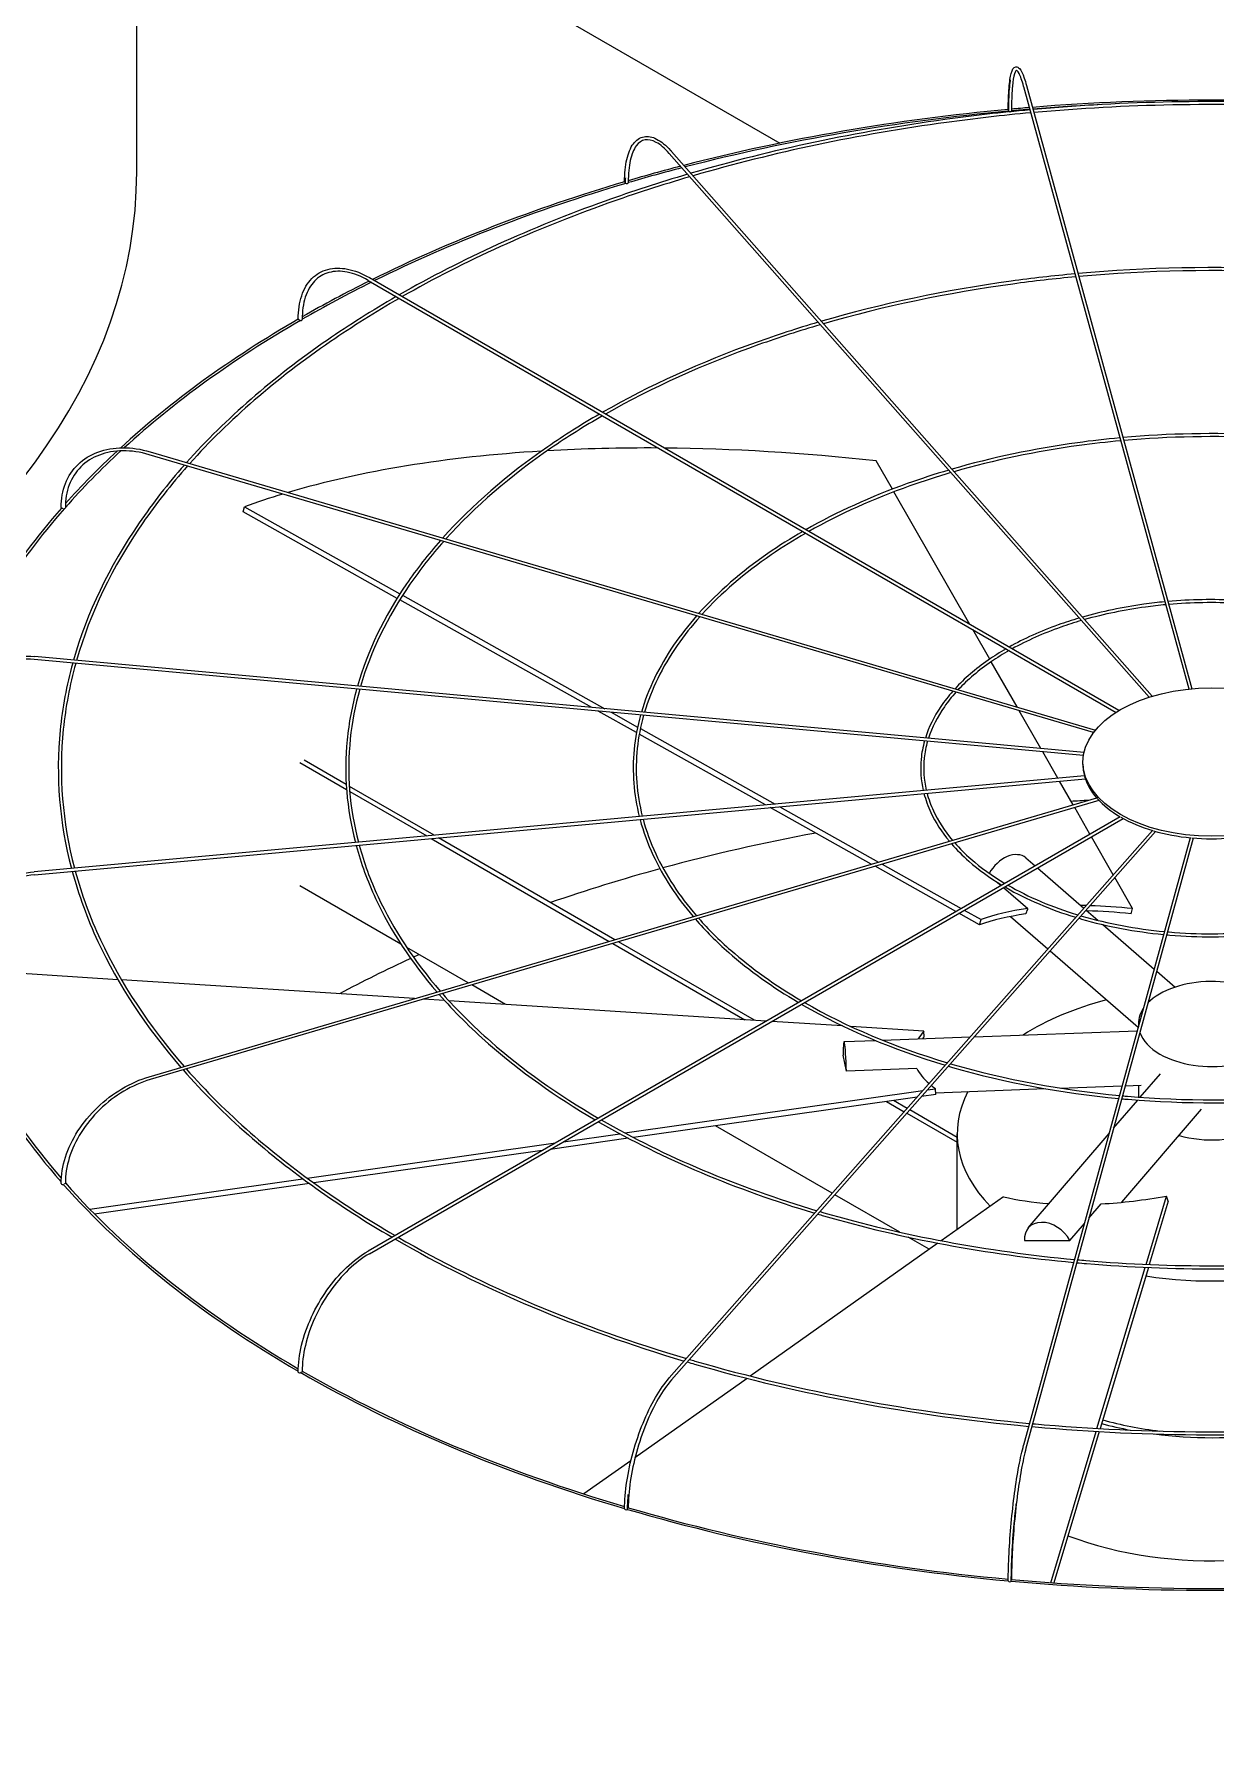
# Model space of a CAD drawing. Header units: millimetres. Extents: x -312439 to 477422, y -331570 to 212570.
# Drawn here: x 452860 to 453820, y 108975 to 110369 of the extents above; entities that cross this region are included whole.
import ezdxf

# ---------------------------------------------------------------- set-up
doc = ezdxf.new("R2010")
doc.units = ezdxf.units.MM

msp = doc.modelspace()

# ---------------------------------------------------------------- linework, layer by layer
at = {"color": 3, "linetype": 'Continuous', "lineweight": 0, "extrusion": (-1.11022e-16, 0.816497, 0.57735)}
for p, q in [((452943.203, 110257.168), (452943.203, 110820.056)), ((452943.203, 110582.15), (453465.856, 110280.396)), ((453664.128, 110326.578), (453798.483, 109836.82)), ((453666.49, 110327.226), (453800.958, 109837.058)), ((453376.133, 110272.017), (453766.082, 109830.16)), ((453768.646, 109830.956), (453377.969, 110273.638)), ((453741.648, 109819.314), (453132.456, 110171.031)), ((453131.231, 110168.91), (453739.283, 109817.851)), ((453720.97, 109801.409), (452953.345, 110027.225)), ((452954.036, 110029.575), (453722.606, 109803.481)), ((453557.429, 109999.23), (453544.218, 110022.29)), ((453620.394, 109889.32), (453558.661, 109997.078)), ((453029.596, 109980.674), (453030.831, 109984.961)), ((453154.829, 109910.483), (453029.596, 109980.674)), ((453030.831, 109984.961), (453157.155, 109914.158)), ((453313.1, 109821.774), (453156.968, 109909.284)), ((453159.296, 109912.958), (453323.716, 109820.803)), ((453636.557, 109861.106), (453622.815, 109885.094)), ((453712.772, 109782.767), (452859.918, 109860.755)), ((453713.229, 109785.185), (452860.141, 109863.194)), ((453658.819, 109822.246), (453637.779, 109858.974)), ((453349.454, 109801.398), (453318.344, 109818.835)), ((453328.961, 109817.864), (453350.347, 109805.877)), ((453678.217, 109788.386), (453660.579, 109819.175)), ((453454.42, 109742.567), (453351.713, 109800.132)), ((453352.586, 109804.622), (453462.058, 109743.265)), ((453692.019, 109764.294), (453679.704, 109785.791)), ((453713.576, 109766.265), (452859.918, 109688.203)), ((453075.699, 109776.985), (453113.758, 109755.011)), ((453113.487, 109759.168), (453079.163, 109778.985)), ((453712.363, 109775.432), (453712.363, 109777.432)), ((452860.141, 109685.764), (453714.299, 109763.871)), ((453184.925, 109717.923), (453116.029, 109757.701)), ((453116.331, 109753.526), (453178.944, 109717.376)), ((453704.404, 109742.675), (453693.358, 109761.956)), ((452953.345, 109521.733), (453723.526, 109748.301)), ((453725.364, 109746.288), (452954.036, 109519.383)), ((453540.337, 109694.411), (453458.193, 109740.452)), ((453465.831, 109741.15), (453546.164, 109696.125)), ((453718.053, 109718.85), (453705.656, 109740.49)), ((453742.569, 109733.004), (453131.231, 109380.048)), ((453132.456, 109377.927), (453745.046, 109731.606)), ((453182.622, 109715.253), (453327.279, 109631.735)), ((453331.869, 109633.085), (453188.603, 109715.8)), ((453768.788, 109721.865), (453376.133, 109276.941)), ((453771.391, 109721.113), (453377.969, 109275.32)), ((453799.526, 109715.938), (453664.128, 109222.38)), ((453802.004, 109715.715), (453666.49, 109221.732)), ((453736.976, 109685.818), (453719.271, 109716.724)), ((453666.002, 109699.54), (453673.441, 109693.093)), ((453609.034, 109655.908), (453543.325, 109692.737)), ((453549.151, 109694.451), (453613.41, 109658.434)), ((453675.4, 109691.396), (453713.081, 109658.742)), ((453752.7, 109658.371), (453738.262, 109683.573)), ((453157.955, 109629.495), (453075.699, 109676.985)), ((453642.804, 109679.687), (453645.77, 109677.117)), ((453647.729, 109675.42), (453667.458, 109658.323)), ((453628.271, 109645.126), (453611.52, 109654.514)), ((453615.896, 109657.041), (453629.506, 109649.413)), ((453714.932, 109657.138), (453724.513, 109648.836)), ((453751.465, 109654.083), (453752.7, 109658.371)), ((453628.271, 109645.126), (453629.506, 109649.413)), ((453653.418, 109651.938), (453683.823, 109625.589)), ((453728.535, 109645.35), (453770.245, 109609.205)), ((453212.538, 109597.981), (453162.693, 109626.759)), ((453330.209, 109630.044), (453437.557, 109568.066)), ((453445.346, 109567.569), (453334.799, 109631.394)), ((453685.674, 109623.985), (453757.278, 109561.935)), ((452927.865, 109600.576), (452841.703, 109606.072)), ((453169.063, 109585.192), (452930.807, 109600.388)), ((453772.298, 109607.426), (453787.234, 109594.483)), ((453242.841, 109580.486), (453215.468, 109596.29)), ((453193.441, 109583.637), (453176.195, 109584.737)), ((453454.965, 109566.956), (453196.96, 109583.412)), ((453516.999, 109562.999), (453459.376, 109566.674)), ((453583.111, 109558.782), (453523.642, 109562.575)), ((453583.206, 109554.115), (453583.111, 109558.782)), ((453624.038, 109554.145), (453756.488, 109559.054)), ((453757.393, 109564.571), (453757.393, 109562.354)), ((453518.116, 109550.219), (453543.593, 109551.163)), ((453549.544, 109551.384), (453620.661, 109554.02)), ((453520.156, 109526.29), (453517.523, 109539.297)), ((453577.384, 109528.411), (453520.156, 109526.29)), ((453758.926, 109505.06), (453775.271, 109524.131)), ((453339.964, 109476.005), (453582.204, 109510.444)), ((453577.481, 109505.092), (453346.951, 109472.318)), ((453552.727, 109501.573), (453567.068, 109493.293)), ((453569.407, 109495.943), (453558.287, 109502.363)), ((453592.69, 109507.254), (453581.216, 109505.623)), ((453585.94, 109510.975), (453592.595, 109511.921)), ((453592.69, 109507.254), (453592.595, 109511.921)), ((453592.66, 109508.736), (453681.555, 109512.031)), ((453693.813, 109512.485), (453744.225, 109514.354)), ((453737.29, 109479.815), (453756.945, 109502.749)), ((453746.791, 109514.449), (453759.711, 109514.928)), ((453757.393, 109514.842), (453757.393, 109505.172)), ((453569.232, 109492.043), (453610.115, 109468.44)), ((453610.115, 109472.44), (453571.571, 109494.693)), ((453744.002, 109419.702), (453808.843, 109495.359)), ((453290.039, 109468.907), (453335.875, 109475.424)), ((453508.604, 109427.047), (453413.746, 109481.814)), ((453610.115, 109397.571), (453610.115, 109475.334)), ((453667.912, 109398.865), (453733.554, 109475.457)), ((453081.766, 109439.298), (453283.539, 109467.983)), ((453272.784, 109461.773), (453087.151, 109435.382)), ((453342.799, 109471.727), (453279.283, 109462.697)), ((452904.93, 109414.157), (453078.304, 109438.805)), ((453083.657, 109434.886), (452908.961, 109410.049)), ((453563.378, 109395.423), (453510.769, 109425.797)), ((453647.699, 109424.194), (453597.206, 109388.428)), ((453717.261, 109406.806), (453727.214, 109418.419)), ((453763.738, 109369.234), (453780.377, 109424.72)), ((453781.707, 109420.528), (453766.293, 109369.124)), ((453781.707, 109420.528), (453780.377, 109424.72)), ((453587.456, 109381.522), (453570.393, 109391.373)), ((453701.782, 109388.744), (453713.526, 109402.447)), ((453594.434, 109386.464), (453441.973, 109278.471)), ((453664.954, 109388.598), (453701.782, 109388.744)), ((453723.753, 109235.888), (453763.013, 109366.814)), ((453765.567, 109366.703), (453726.297, 109235.743)), ((453439.345, 109276.61), (453348.224, 109212.066)), ((453686.173, 109110.566), (453723.03, 109233.476)), ((453725.573, 109233.33), (453688.706, 109110.383)), ((453344.899, 109209.711), (453306.661, 109182.626))]:
    msp.add_line(p, q, dxfattribs=at)
at = {"color": 3, "linetype": 'Continuous', "lineweight": 0}
for centre, major_axis, ratio, start_param, end_param in [((453817.288, 109709.896), (-1048.768, 0), 0.57735027, 4.57359934, 4.85199434), ((453817.288, 109709.896), (-1046.319, 0), 0.57735027, 4.79833842, 4.85195343), ((453817.288, 109709.896), (-1048.768, 0), 0.57735027, 4.87097639, 5.13416564), ((453817.288, 109709.896), (-1046.319, 0), 0.57735027, 4.87108521, 5.13404975), ((453652.887, 110307.349), (1.225, 0), 0.57735027, 3.14159265, 3.70729107), ((453653.079, 110306.651), (1.225, 0.004), 0.56474576, 3.29698969, 4.86778602), ((453653.079, 110306.651), (1.225, 0.004), 0.56474576, 4.86778602, 6.28318531), ((453817.288, 109709.896), (-1046.319, 0), 0.57735027, 4.85435141, 4.86879705), ((453817.288, 109709.896), (-1048.768, 0), 0.57735027, 4.85438672, 4.86842813), ((451894.434, 110257.168), (-1048.768, 0), 0.57735027, 0, 3.14159265), ((453817.288, 109709.896), (-1048.768, 0), 0.57735027, 5.13694439, 5.18189128), ((453817.288, 109709.896), (-1046.319, 0), 0.57735027, 5.13683502, 5.18307763), ((453817.288, 109709.896), (-1048.768, 0), 0.57735027, 5.18510484, 5.42093263), ((453817.288, 109709.896), (-1046.319, 0), 0.57735027, 5.18527527, 5.42075236), ((453341.002, 110248.842), (1.225, 0), 0.57735027, 3.14159265, 4.134446), ((453341.558, 110248.212), (1.225, 0.01), 0.56597275, 3.60793822, 5.17873454), ((453341.558, 110248.212), (1.225, 0.01), 0.56597275, 5.17873454, 6.28318531), ((453817.288, 109709.896), (-1046.319, 0), 0.57735027, 5.42407254, 5.49730565), ((453817.288, 109709.896), (-1048.768, 0), 0.57735027, 5.42424502, 5.49496708), ((453817.288, 109709.896), (-1048.768, 0), 0.57735027, 5.49938311, 5.72060344), ((453817.288, 109709.896), (-1046.319, 0), 0.57735027, 5.49937067, 5.71908805), ((453075.697, 110137.554), (1.225, 0), 0.57735027, 3.14159265, 4.45055499), ((453076.563, 110137.054), (1.225, 0.016), 0.56830663, 3.91933875, 5.49013508), ((453076.563, 110137.054), (1.225, 0.016), 0.56830663, 5.49013508, 6.28318531), ((453818.523, 109543.472), (-971.388, 279.904), 0.41303809, 5.31032739, 5.41762277), ((453818.523, 109543.472), (-971.388, 279.904), 0.41303809, 5.11506512, 5.30461302), ((453817.288, 109709.896), (-1046.319, 0), 0.57735027, 5.72402786, 5.81143896), ((453817.288, 109709.896), (-1048.768, 0), 0.57735027, 5.72583618, 5.80677108), ((453818.523, 109543.472), (-971.388, 279.904), 0.41303809, 5.42335715, 5.70815224), ((453818.523, 109543.472), (-971.388, 279.904), 0.41303809, 5.71506764, 5.76687966), ((453817.288, 109709.896), (-1048.768, 0), 0.57735027, 5.81359811, 6.07011802), ((453817.288, 109709.896), (-1046.319, 0), 0.57735027, 5.81336511, 6.06128621), ((452882.941, 109984.38), (1.225, 0), 0.57735027, 3.14159265, 4.76471425), ((452884.033, 109984.059), (1.225, 0.021), 0.57151893, 4.23145457, 5.8022509), ((452884.033, 109984.059), (1.225, 0.021), 0.57151893, 5.8022509, 6.28318531), ((453816.855, 109775.432), (-104.492, 0), 0.57735027, 0, 0.1535113), ((453816.855, 109775.432), (-104.492, 0), 0.57735027, 0.16064797, 0.46767057), ((453817.288, 109145.008), (1046.319, 0), 0.57735027, 1.66704137, 1.68043487), ((453816.855, 109775.432), (-104.492, 0), 0.57735027, 0.47480723, 0.78182983), ((453816.855, 109775.432), (-104.492, 0), 0.57735027, 0.7889665, 1.0959891), ((453817.288, 109145.008), (1046.319, 0), 0.57735027, 1.88378363, 2.01152702), ((453816.855, 109775.432), (-104.492, 0), 0.57735027, 1.10312576, 1.41014836), ((453816.855, 109775.432), (-104.492, 0), 0.57735027, 1.41728503, 1.72430763), ((453651.524, 109682.832), (-14.478, -16.707), 0.67950023, 3.14159265, 5.02860292), ((453817.288, 109145.008), (1046.319, 0), 0.57735027, 2.01409491, 2.11046953), ((453818.523, 109543.472), (233.097, -67.167), 0.41303809, 2.38836611, 2.62528701), ((453818.523, 109543.472), (233.097, -67.167), 0.41303809, 2.14647482, 2.1667574), ((453817.288, 109539.185), (-233.097, 67.167), 0.41303809, 5.11506512, 5.27837519), ((453818.523, 109543.472), (233.097, -67.167), 0.41303809, 1.97347247, 2.1313259), ((453817.288, 109539.185), (-233.097, 67.167), 0.41303809, 5.53223376, 5.76687966), ((453817.288, 109709.896), (-1048.768, 0), 0.57735027, 0.1585854, 0.46892864), ((453817.288, 109709.896), (-1046.319, 0), 0.57735027, 0.15790655, 0.46457773), ((453817.288, 109145.008), (1046.319, 0), 0.57735027, 2.24276735, 2.31574628), ((453817.288, 109145.008), (1046.319, 0), 0.57735027, 2.23436866, 2.24000128), ((453817.288, 109564.571), (-59.895, 0), 0.57735027, 3.69756416, 5.76575409), ((453817.288, 109475.334), (-207.174, 0), 0.57735027, 5.13902547, 5.54737639), ((453817.288, 109564.571), (-59.895, 0), 0.57735027, 5.91432374, 6.33788761), ((453817.193, 109543.852), (-242.531, -4.942), 0.30331876, 6.01219977, 6.09914028), ((453817.288, 109564.571), (-59.895, 0), 0.57735027, 0.20327195, 0.78539816), ((453518.934, 109528.127), (-0.819, 22.092), 0.05230802, 4.627231, 7.32191967), ((453817.288, 109539.185), (-242.531, -4.942), 0.30331876, 6.01219977, 6.0333648), ((453817.288, 109564.571), (-59.895, 0), 0.57735027, 0.78539816, 2.89978042), ((453817.193, 109543.852), (-242.531, -4.942), 0.30331876, 0.14390811, 0.31767721), ((453817.193, 109543.852), (-242.531, -4.942), 0.30331876, 0.34103276, 0.38082901), ((453817.288, 109475.334), (-207.174, 0), 0.57735027, 5.99169836, 6.79713651), ((453817.288, 109504.949), (-59.895, 0), 0.57735027, 1.1079301, 2.23846982), ((452882.941, 109434.913), (1.225, 0), 0.57735027, 3.14159265, 5.70719205), ((453817.288, 109709.896), (-1048.768, 0), 0.57735027, 0.4725868, 0.78374969), ((452884.033, 109435.234), (1.225, 0.021), 0.58304212, 5.17373692, 6.28318531), ((453817.288, 109709.896), (-1046.319, 0), 0.57735027, 0.47175253, 0.78145685), ((453815.958, 109543.377), (-231.216, -73.381), 0.44048996, 0.62708313, 0.83556185), ((453815.958, 109543.377), (-231.216, -73.381), 0.44048996, 1.04197677, 1.27889767), ((453684.698, 109384.479), (16.786, -14.386), 0.73180825, 1.0914656, 3.78615427), ((453817.288, 109475.334), (-207.174, 0), 0.57735027, 1.30817895, 1.9425337), ((453075.697, 109281.739), (1.225, 0), 0.57735027, 3.14159265, 6.02135132), ((453817.288, 109709.896), (-1048.768, 0), 0.57735027, 0.78656596, 1.09808088), ((453076.563, 109282.239), (1.225, 0.017), 0.58625442, 5.48989346, 6.28318531), ((453817.288, 109709.896), (-1046.319, 0), 0.57735027, 0.78587838, 1.09689941), ((453817.288, 109350.828), (-212.072, 0), 0.57735027, 1.13383327, 1.25213937), ((453817.288, 109350.828), (-207.174, 0), 0.57735027, 1.12739667, 1.36460952), ((453817.288, 109350.828), (-212.072, 0), 0.57735027, 1.3476903, 1.79509044), ((453341.002, 109170.451), (-1.225, 0), 0.57735027, 0, 3.14159265), ((453817.288, 109709.896), (-1048.768, 0), 0.57735027, 1.10054445, 1.41220862), ((453341.558, 109171.081), (-1.225, -0.011), 0.58858829, 2.66526492, 3.14159265), ((453817.288, 109709.896), (-1046.319, 0), 0.57735027, 1.10010535, 1.41183726), ((453817.288, 109250.828), (-212.072, 0), 0.57735027, 0.98594125, 2.34464399), ((453817.288, 109147.008), (-1048.768, 0), 0.57735027, 0, 3.14159265), ((453652.887, 109111.944), (-1.225, 0), 0.57735027, 0, 3.14159265), ((453817.288, 109709.896), (-1048.768, 0), 0.57735027, 1.41453598, 1.72626058), ((453653.079, 109112.642), (-1.225, -0.004), 0.58981528, 2.98275574, 3.14159265), ((453817.288, 109709.896), (-1046.319, 0), 0.57735027, 1.41438895, 1.72636573)]:
    msp.add_ellipse(centre, major_axis=major_axis, ratio=ratio, start_param=start_param, end_param=end_param, dxfattribs=at)
msp.add_ellipse((453816.855, 109777.432), major_axis=(-104.492, 0), ratio=0.57735027, dxfattribs=at)
for points, knots in [([(453651.663, 110307.349), (453651.663, 110314.163), (453651.869, 110320.229), (453652.68, 110330.302), (453653.278, 110334.299), (453654.885, 110339.986), (453655.787, 110342.047), (453658.927, 110342.508), (453659.92, 110341.918), (453662.125, 110339.576), (453663.355, 110336.958), (453665.273, 110331.433), (453665.882, 110329.442), (453666.49, 110327.226)], [4.71238898, 4.71238898, 4.71238898, 4.71238898, 5.02654825, 5.02654825, 5.34070751, 5.34070751, 5.65486678, 5.65486678, 5.82360284, 5.82360284, 6.1377621, 6.1377621, 6.28318531, 6.28318531, 6.28318531, 6.28318531]), ([(453664.128, 110326.578), (453662.855, 110331.219), (453661.578, 110334.784), (453659.353, 110339.107), (453658.357, 110339.706), (453658.25, 110339.706), (453657.431, 110339.111), (453656.022, 110334.453), (453655.445, 110331.054), (453654.603, 110322.08), (453654.355, 110316.361), (453654.303, 110308.809), (453654.301, 110307.741), (453654.304, 110306.654)], [6.28318531, 6.28318531, 6.28318531, 6.28318531, 6.59845219, 6.59845219, 6.89265788, 6.89265788, 7.20992592, 7.20992592, 7.50402257, 7.50402257, 7.81881569, 7.81881569, 7.86952551, 7.86952551, 7.86952551, 7.86952551]), ([(453653.19, 110331.89), (453653.153, 110331.647), (453653.117, 110331.4), (453652.51, 110327.053), (453652.133, 110321.84), (453651.88, 110312.891), (453651.845, 110309.85), (453651.854, 110306.649)], [1.101311746, 1.101311746, 1.101311746, 1.101311746, 1.120767624, 1.120767624, 1.438035664, 1.438035664, 1.586302602, 1.586302602, 1.586302602, 1.586302602]), ([(453961.866, 110307.708), (453940.621, 110309.63), (453919.261, 110311.129), (453822.561, 110315.973), (453746.495, 110314.46), (453671.845, 110307.708)], [3.771589677, 3.771589677, 3.771589677, 3.771589677, 3.840445898, 3.840445898, 4.082391957, 4.082391957, 4.082391957, 4.082391957]), ([(453961.207, 110305.308), (453940.415, 110307.183), (453919.514, 110308.652), (453823.262, 110313.524), (453747.173, 110312.041), (453672.503, 110305.308)], [3.7720633, 3.7720633, 3.7720633, 3.7720633, 3.839550132, 3.839550132, 4.081918334, 4.081918334, 4.081918334, 4.081918334]), ([(453669.367, 110307.482), (453646.07, 110305.338), (453622.913, 110302.685), (453528.545, 110289.72), (453459.134, 110275.04), (453393.63, 110255.893)], [4.085069591, 4.085069591, 4.085069591, 4.085069591, 4.160608173, 4.160608173, 4.395665913, 4.395665913, 4.395665913, 4.395665913]), ([(453670.025, 110305.082), (453646.993, 110302.969), (453624.099, 110300.358), (453530.113, 110287.516), (453460.818, 110272.917), (453395.42, 110253.863)], [4.084600117, 4.084600117, 4.084600117, 4.084600117, 4.159387709, 4.159387709, 4.39434399, 4.39434399, 4.39434399, 4.39434399]), ([(453339.778, 110248.842), (453339.778, 110255.702), (453340.38, 110261.897), (453342.765, 110272.399), (453344.544, 110276.711), (453349.266, 110283.049), (453352.261, 110285.073), (453358.822, 110286.211), (453362.259, 110285.518), (453369.511, 110281.837), (453373.369, 110278.694), (453377.466, 110274.203), (453377.717, 110273.923), (453377.969, 110273.638)], [4.71238898, 4.71238898, 4.71238898, 4.71238898, 5.02654825, 5.02654825, 5.34070751, 5.34070751, 5.65486678, 5.65486678, 5.94845155, 5.94845155, 6.26261081, 6.26261081, 6.28318531, 6.28318531, 6.28318531, 6.28318531]), ([(453376.133, 110272.017), (453372.476, 110276.16), (453368.845, 110279.222), (453362.113, 110282.91), (453359.05, 110283.535), (453353.685, 110282.595), (453351.297, 110281.019), (453347.189, 110275.426), (453345.524, 110271.407), (453343.315, 110261.395), (453342.756, 110255.433), (453342.78, 110248.607), (453342.781, 110248.415), (453342.783, 110248.222)], [0, 0, 0, 0, 0.31464476, 0.31464476, 0.6289116, 0.6289116, 0.94617964, 0.94617964, 1.26344768, 1.26344768, 1.5772832, 1.5772832, 1.5863402, 1.5863402, 1.5863402, 1.5863402]), ([(453391.035, 110255.131), (453368.218, 110248.41), (453345.878, 110241.148), (453263.487, 110211.735), (453207.171, 110186.092), (453156.594, 110157.095)], [4.398772282, 4.398772282, 4.398772282, 4.398772282, 4.480777933, 4.480777933, 4.708868502, 4.708868502, 4.708868502, 4.708868502]), ([(453392.824, 110253.104), (453370.102, 110246.433), (453347.854, 110239.225), (453265.698, 110209.998), (453209.513, 110184.502), (453159.049, 110155.678)], [4.39745622, 4.39745622, 4.39745622, 4.39745622, 4.479217897, 4.479217897, 4.707006068, 4.707006068, 4.707006068, 4.707006068]), ([(453340.371, 110252.259), (453340.348, 110251.443), (453340.335, 110250.615), (453340.328, 110249.258), (453340.329, 110248.735), (453340.334, 110248.208)], [7.8059806913, 7.8059806913, 7.8059806913, 7.8059806913, 7.8451401512, 7.8451401512, 7.8694167814, 7.8694167814, 7.8694167814, 7.8694167814]), ([(453074.472, 110137.554), (453074.472, 110144.455), (453075.417, 110150.835), (453079.151, 110161.949), (453081.944, 110166.684), (453089.138, 110173.964), (453093.531, 110176.507), (453103.401, 110179.113), (453108.868, 110179.181), (453120.325, 110176.905), (453126.321, 110174.554), (453132.35, 110171.092), (453132.403, 110171.062), (453132.456, 110171.031)], [3.14159265, 3.14159265, 3.14159265, 3.14159265, 3.45575192, 3.45575192, 3.76991118, 3.76991118, 4.08269654, 4.08269654, 4.39544819, 4.39544819, 4.70960746, 4.70960746, 4.71238898, 4.71238898, 4.71238898, 4.71238898]), ([(453131.231, 110168.91), (453125.482, 110172.23), (453119.756, 110174.471), (453108.959, 110176.611), (453103.893, 110176.512), (453094.89, 110174.057), (453090.944, 110171.708), (453084.453, 110164.935), (453081.911, 110160.501), (453078.531, 110149.913), (453077.698, 110143.763), (453077.788, 110137.071)], [1.57079633, 1.57079633, 1.57079633, 1.57079633, 1.88806437, 1.88806437, 2.20533241, 2.20533241, 2.52260045, 2.52260045, 2.83986849, 2.83986849, 3.15713653, 3.15713653, 3.15713653, 3.15713653]), ([(453705.933, 110174.187), (453688.474, 110172.577), (453671.119, 110170.586), (453600.568, 110160.885), (453548.709, 110149.929), (453499.748, 110135.649)], [4.085383912, 4.085383912, 4.085383912, 4.085383912, 4.160809561, 4.160809561, 4.394762921, 4.394762921, 4.394762921, 4.394762921]), ([(453706.592, 110171.787), (453689.398, 110170.208), (453672.306, 110168.259), (453602.136, 110158.68), (453550.393, 110147.805), (453501.539, 110133.619)], [4.084758769, 4.084758769, 4.084758769, 4.084758769, 4.159183124, 4.159183124, 4.392998475, 4.392998475, 4.392998475, 4.392998475]), ([(453925.299, 110174.413), (453909.45, 110175.841), (453893.517, 110176.956), (453821.202, 110180.572), (453764.281, 110179.447), (453708.411, 110174.413)], [3.772165081, 3.772165081, 3.772165081, 3.772165081, 3.840593344, 3.840593344, 4.081816553, 4.081816553, 4.081816553, 4.081816553]), ([(453924.64, 110172.012), (453909.245, 110173.394), (453893.77, 110174.479), (453821.904, 110178.123), (453764.96, 110177.028), (453709.07, 110172.012)], [3.772797592, 3.772797592, 3.772797592, 3.772797592, 3.839399606, 3.839399606, 4.081184042, 4.081184042, 4.081184042, 4.081184042]), ([(453154.14, 110155.684), (453134.606, 110144.401), (453115.934, 110132.619), (453053.85, 110089.786), (453015.372, 110056.341), (452983.701, 110020.848)], [4.712563603, 4.712563603, 4.712563603, 4.712563603, 4.800982872, 4.800982872, 5.022068239, 5.022068239, 5.022068239, 5.022068239]), ([(453156.59, 110154.269), (453137.1, 110143.054), (453118.47, 110131.343), (453056.428, 110088.71), (453017.961, 110055.404), (452986.303, 110020.083)], [4.710711416, 4.710711416, 4.710711416, 4.710711416, 4.799012884, 4.799012884, 5.020261931, 5.020261931, 5.020261931, 5.020261931]), ([(453497.152, 110134.888), (453479.999, 110129.834), (453463.205, 110124.372), (453401.643, 110102.382), (453359.633, 110083.273), (453321.867, 110061.675)], [4.398901247, 4.398901247, 4.398901247, 4.398901247, 4.481035777, 4.481035777, 4.70761983, 4.70761983, 4.70761983, 4.70761983]), ([(453498.941, 110132.861), (453481.884, 110127.856), (453465.182, 110122.449), (453403.854, 110100.645), (453361.977, 110081.682), (453324.324, 110060.257)], [4.397147207, 4.397147207, 4.397147207, 4.397147207, 4.478956818, 4.478956818, 4.705132161, 4.705132161, 4.705132161, 4.705132161]), ([(453319.412, 110060.264), (453304.688, 110051.761), (453290.617, 110042.879), (453244.258, 110010.874), (453215.592, 109985.991), (453191.941, 109959.59)], [4.712541759, 4.712541759, 4.712541759, 4.712541759, 4.801308866, 4.801308866, 5.020482203, 5.020482203, 5.020482203, 5.020482203]), ([(453321.862, 110058.849), (453307.183, 110050.413), (453293.153, 110041.602), (453246.838, 110009.797), (453218.183, 109985.055), (453194.546, 109958.823)], [4.710072273, 4.710072273, 4.710072273, 4.710072273, 4.798683598, 4.798683598, 5.018063384, 5.018063384, 5.018063384, 5.018063384]), ([(453888.744, 110041.162), (453878.288, 110042.097), (453867.777, 110042.828), (453819.84, 110045.217), (453782.059, 110044.48), (453744.966, 110041.162)], [3.773286698, 3.773286698, 3.773286698, 3.773286698, 3.840886477, 3.840886477, 4.080694936, 4.080694936, 4.080694936, 4.080694936]), ([(452881.717, 109984.38), (452881.717, 109991.309), (452882.915, 109997.908), (452887.616, 110009.785), (452891.121, 110015.06), (452900.083, 110023.727), (452905.537, 110027.117), (452917.82, 110031.682), (452924.647, 110032.858), (452939, 110032.909), (452946.524, 110031.785), (452954.036, 110029.575)], [4.71238898, 4.71238898, 4.71238898, 4.71238898, 5.02654825, 5.02654825, 5.34070751, 5.34070751, 5.65486678, 5.65486678, 5.96902604, 5.96902604, 6.28318531, 6.28318531, 6.28318531, 6.28318531]), ([(453742.488, 110040.936), (453730.87, 110039.86), (453719.322, 110038.532), (453672.579, 110032.093), (453638.261, 110024.858), (453605.834, 110015.441)], [4.086037534, 4.086037534, 4.086037534, 4.086037534, 4.161210359, 4.161210359, 4.393038284, 4.393038284, 4.393038284, 4.393038284]), ([(453743.146, 110038.537), (453731.794, 110037.492), (453720.509, 110036.206), (453674.148, 110029.888), (453639.946, 110022.734), (453607.627, 110013.41)], [4.08510236, 4.08510236, 4.08510236, 4.08510236, 4.158773218, 4.158773218, 4.390386282, 4.390386282, 4.390386282, 4.390386282]), ([(453888.086, 110038.761), (453878.083, 110039.65), (453868.03, 110040.352), (453820.542, 110042.768), (453782.738, 110042.06), (453745.625, 110038.761)], [3.774238416, 3.774238416, 3.774238416, 3.774238416, 3.839097695, 3.839097695, 4.079743218, 4.079743218, 4.079743218, 4.079743218]), ([(452953.345, 110027.225), (452946.082, 110029.362), (452938.833, 110030.429), (452925.096, 110030.337), (452918.612, 110029.178), (452907.043, 110024.778), (452901.961, 110021.539), (452893.664, 110013.307), (452890.448, 110008.313), (452886.187, 109997.021), (452885.145, 109990.724), (452885.257, 109984.08)], [0, 0, 0, 0, 0.31726804, 0.31726804, 0.63453608, 0.63453608, 0.95180412, 0.95180412, 1.26907216, 1.26907216, 1.5863402, 1.5863402, 1.5863402, 1.5863402]), ([(452981.904, 110018.824), (452968.417, 110003.552), (452956.183, 109987.907), (452920.627, 109935.998), (452902.675, 109898.492), (452891.826, 109860.297)], [5.026267439, 5.026267439, 5.026267439, 5.026267439, 5.121193451, 5.121193451, 5.33524268, 5.33524268, 5.33524268, 5.33524268]), ([(452984.5, 110018.06), (452971.114, 110002.97), (452958.964, 109987.518), (452923.279, 109935.782), (452905.212, 109898.259), (452894.308, 109860.07)], [5.024480731, 5.024480731, 5.024480731, 5.024480731, 5.118801023, 5.118801023, 5.334410373, 5.334410373, 5.334410373, 5.334410373]), ([(453603.238, 110014.681), (453591.76, 110011.296), (453580.523, 110007.638), (453539.782, 109993.069), (453512.066, 109980.486), (453487.101, 109966.277)], [4.399235311, 4.399235311, 4.399235311, 4.399235311, 4.481549286, 4.481549286, 4.705249353, 4.705249353, 4.705249353, 4.705249353]), ([(453605.027, 110012.654), (453593.644, 110009.319), (453582.499, 110005.715), (453541.996, 109991.331), (453514.412, 109978.894), (453489.562, 109964.856)], [4.396606667, 4.396606667, 4.396606667, 4.396606667, 4.478434088, 4.478434088, 4.701505316, 4.701505316, 4.701505316, 4.701505316]), ([(453484.643, 109964.867), (453474.745, 109959.15), (453465.288, 109953.177), (453434.651, 109931.997), (453415.785, 109915.664), (453400.151, 109898.34)], [4.712617693, 4.712617693, 4.712617693, 4.712617693, 4.801958432, 4.801958432, 5.017472679, 5.017472679, 5.017472679, 5.017472679]), ([(453487.095, 109963.452), (453477.241, 109957.802), (453467.824, 109951.899), (453437.233, 109930.92), (453418.381, 109914.727), (453402.761, 109897.572)], [4.708914423, 4.708914423, 4.708914423, 4.708914423, 4.798024648, 4.798024648, 5.013814843, 5.013814843, 5.013814843, 5.013814843]), ([(453190.141, 109957.566), (453179.945, 109946.027), (453170.702, 109934.203), (453144.172, 109895.427), (453130.797, 109867.567), (453122.64, 109839.19)], [5.026073872, 5.026073872, 5.026073872, 5.026073872, 5.121589201, 5.121589201, 5.333322518, 5.333322518, 5.333322518, 5.333322518]), ([(453192.737, 109956.802), (453182.643, 109945.445), (453173.484, 109933.814), (453146.826, 109895.212), (453133.336, 109867.335), (453125.124, 109838.963)], [5.023689806, 5.023689806, 5.023689806, 5.023689806, 5.118400985, 5.118400985, 5.332193335, 5.332193335, 5.332193335, 5.332193335]), ([(453779.043, 109907.686), (453773.267, 109907.144), (453767.526, 109906.478), (453744.592, 109903.302), (453727.814, 109899.787), (453711.922, 109895.231)], [4.08798608, 4.08798608, 4.08798608, 4.08798608, 4.162397179, 4.162397179, 4.387898946, 4.387898946, 4.387898946, 4.387898946]), ([(453852.189, 109907.91), (453847.126, 109908.353), (453842.039, 109908.701), (453818.48, 109909.863), (453799.838, 109909.512), (453781.521, 109907.91)], [3.776630452, 3.776630452, 3.776630452, 3.776630452, 3.841752063, 3.841752063, 4.077351182, 4.077351182, 4.077351182, 4.077351182]), ([(453851.53, 109905.509), (453846.921, 109905.907), (453842.292, 109906.225), (453819.181, 109907.413), (453800.517, 109907.092), (453782.18, 109905.509)], [3.778551419, 3.778551419, 3.778551419, 3.778551419, 3.838185012, 3.838185012, 4.075430215, 4.075430215, 4.075430215, 4.075430215]), ([(453398.345, 109896.318), (453391.454, 109888.523), (453385.212, 109880.533), (453367.707, 109854.888), (453358.905, 109836.658), (453353.445, 109818.085)], [5.025838542, 5.025838542, 5.025838542, 5.025838542, 5.122377625, 5.122377625, 5.329668134, 5.329668134, 5.329668134, 5.329668134]), ([(453400.942, 109895.553), (453394.152, 109887.941), (453387.994, 109880.144), (453370.364, 109854.673), (453361.449, 109836.426), (453355.932, 109817.857)], [5.022258505, 5.022258505, 5.022258505, 5.022258505, 5.117600339, 5.117600339, 5.327918781, 5.327918781, 5.327918781, 5.327918781]), ([(453709.323, 109894.474), (453703.521, 109892.759), (453697.841, 109890.905), (453677.922, 109883.757), (453664.499, 109877.698), (453652.342, 109870.875)], [4.400230759, 4.400230759, 4.400230759, 4.400230759, 4.483072665, 4.483072665, 4.698193224, 4.698193224, 4.698193224, 4.698193224]), ([(453711.112, 109892.447), (453705.406, 109890.781), (453699.818, 109888.981), (453680.139, 109882.018), (453666.853, 109876.103), (453654.813, 109869.448)], [4.394987895, 4.394987895, 4.394987895, 4.394987895, 4.476861237, 4.476861237, 4.690631098, 4.690631098, 4.690631098, 4.690631098]), ([(453779.701, 109905.287), (453774.191, 109904.776), (453768.713, 109904.152), (453746.162, 109901.096), (453729.501, 109897.66), (453713.718, 109893.196)], [4.086130867, 4.086130867, 4.086130867, 4.086130867, 4.157537531, 4.157537531, 4.382563309, 4.382563309, 4.382563309, 4.382563309]), ([(452780.379, 109804.313), (452780.379, 109811.258), (452781.711, 109818.087), (452786.906, 109830.83), (452790.768, 109836.74), (452800.625, 109847.055), (452806.618, 109851.458), (452820.135, 109858.341), (452827.658, 109860.82), (452843.504, 109863.627), (452851.824, 109863.955), (452860.141, 109863.194)], [4.71238898, 4.71238898, 4.71238898, 4.71238898, 5.02654825, 5.02654825, 5.34070751, 5.34070751, 5.65486678, 5.65486678, 5.96902604, 5.96902604, 6.28318531, 6.28318531, 6.28318531, 6.28318531]), ([(453649.875, 109869.471), (453644.803, 109866.54), (453639.96, 109863.474), (453625.042, 109853.12), (453615.98, 109845.335), (453608.372, 109837.086)], [4.712843699, 4.712843699, 4.712843699, 4.712843699, 4.803888031, 4.803888031, 5.008535494, 5.008535494, 5.008535494, 5.008535494]), ([(453652.329, 109868.054), (453647.299, 109865.191), (453642.497, 109862.197), (453627.632, 109852.043), (453618.589, 109844.397), (453610.999, 109836.313)], [4.705442937, 4.705442937, 4.705442937, 4.705442937, 4.796044704, 4.796044704, 5.001045495, 5.001045495, 5.001045495, 5.001045495]), ([(452859.918, 109860.755), (452851.857, 109861.492), (452843.801, 109861.162), (452828.508, 109858.409), (452821.274, 109855.987), (452808.351, 109849.305), (452802.664, 109845.047), (452793.389, 109835.133), (452789.803, 109829.479), (452785.065, 109817.328), (452783.914, 109810.832), (452784.038, 109804.226)], [0, 0, 0, 0, 0.31726804, 0.31726804, 0.63453608, 0.63453608, 0.95180412, 0.95180412, 1.26907216, 1.26907216, 1.5863402, 1.5863402, 1.5863402, 1.5863402]), ([(452891.155, 109857.898), (452886.157, 109839.797), (452882.749, 109821.546), (452877.265, 109765.766), (452880.342, 109728.065), (452890.108, 109690.964)], [5.339721085, 5.339721085, 5.339721085, 5.339721085, 5.441089183, 5.441089183, 5.648615479, 5.648615479, 5.648615479, 5.648615479]), ([(452893.633, 109857.672), (452888.716, 109839.95), (452885.334, 109822.09), (452879.655, 109766.472), (452882.701, 109728.537), (452892.582, 109691.19)], [5.338921526, 5.338921526, 5.338921526, 5.338921526, 5.438899176, 5.438899176, 5.64936187, 5.64936187, 5.64936187, 5.64936187]), ([(453121.963, 109836.792), (453118.169, 109823.087), (453115.587, 109809.266), (453111.516, 109767.59), (453113.755, 109739.611), (453120.899, 109712.068)], [5.339283406, 5.339283406, 5.339283406, 5.339283406, 5.441448905, 5.441448905, 5.646435094, 5.646435094, 5.646435094, 5.646435094]), ([(453124.443, 109836.566), (453120.728, 109823.24), (453118.173, 109809.81), (453113.907, 109768.296), (453116.116, 109740.083), (453123.371, 109712.294)], [5.33821232, 5.33821232, 5.33821232, 5.33821232, 5.438530423, 5.438530423, 5.647409525, 5.647409525, 5.647409525, 5.647409525]), ([(453606.549, 109835.069), (453602.963, 109831.019), (453599.723, 109826.863), (453591.239, 109814.348), (453587.017, 109805.747), (453584.269, 109796.977)], [5.025139852, 5.025139852, 5.025139852, 5.025139852, 5.124718569, 5.124718569, 5.318852702, 5.318852702, 5.318852702, 5.318852702]), ([(453609.15, 109834.304), (453605.664, 109830.436), (453602.506, 109826.473), (453593.906, 109814.135), (453589.573, 109805.516), (453586.767, 109796.749)], [5.01795641, 5.01795641, 5.01795641, 5.01795641, 5.115193837, 5.115193837, 5.315025269, 5.315025269, 5.315025269, 5.315025269]), ([(453352.76, 109815.688), (453350.175, 109806.392), (453348.423, 109797.016), (453345.764, 109769.445), (453347.172, 109751.173), (453351.707, 109733.174)], [5.33857876, 5.33857876, 5.33857876, 5.33857876, 5.442163387, 5.442163387, 5.64226325, 5.64226325, 5.64226325, 5.64226325]), ([(453355.24, 109815.461), (453352.735, 109806.546), (453351.01, 109797.561), (453348.158, 109770.151), (453349.535, 109751.643), (453354.177, 109733.4)], [5.336959594, 5.336959594, 5.336959594, 5.336959594, 5.437790201, 5.437790201, 5.643665153, 5.643665153, 5.643665153, 5.643665153]), ([(453583.557, 109794.583), (453582.181, 109789.699), (453581.26, 109784.768), (453580.01, 109771.302), (453580.594, 109762.735), (453582.54, 109754.282)], [5.336493801, 5.336493801, 5.336493801, 5.336493801, 5.444267704, 5.444267704, 5.629920419, 5.629920419, 5.629920419, 5.629920419]), ([(453586.039, 109794.356), (453584.743, 109789.851), (453583.848, 109785.312), (453582.412, 109772.006), (453582.963, 109763.204), (453585.002, 109754.508)], [5.333180829, 5.333180829, 5.333180829, 5.333180829, 5.43554784, 5.43554784, 5.632366847, 5.632366847, 5.632366847, 5.632366847]), ([(453585.605, 109752.103), (453586.877, 109747.331), (453588.599, 109742.595), (453594.592, 109729.64), (453599.81, 109721.558), (453606.328, 109713.824)], [5.650528691, 5.650528691, 5.650528691, 5.650528691, 5.758797505, 5.758797505, 5.950674573, 5.950674573, 5.950674573, 5.950674573]), ([(453583.131, 109751.877), (453584.479, 109746.721), (453586.333, 109741.614), (453592.459, 109728.493), (453597.518, 109720.61), (453603.766, 109713.07)], [5.647555853, 5.647555853, 5.647555853, 5.647555853, 5.761093974, 5.761093974, 5.943993783, 5.943993783, 5.943993783, 5.943993783]), ([(453352.332, 109730.772), (453354.963, 109720.946), (453358.525, 109711.207), (453370.996, 109684.439), (453381.914, 109667.733), (453395.529, 109651.812)], [5.651173142, 5.651173142, 5.651173142, 5.651173142, 5.760561648, 5.760561648, 5.95641101, 5.95641101, 5.95641101, 5.95641101]), ([(453354.808, 109730.998), (453357.362, 109721.555), (453360.79, 109712.187), (453373.126, 109685.59), (453384.207, 109668.684), (453398.106, 109652.57)], [5.65270674, 5.65270674, 5.65270674, 5.65270674, 5.759411073, 5.759411073, 5.959865306, 5.959865306, 5.959865306, 5.959865306]), ([(453605.496, 109711.026), (453609.702, 109706.159), (453614.406, 109701.442), (453627.476, 109689.971), (453636.465, 109683.46), (453646.392, 109677.476)], [5.960592691, 5.960592691, 5.960592691, 5.960592691, 6.079635734, 6.079635734, 6.26166654, 6.26166654, 6.26166654, 6.26166654]), ([(453608.082, 109711.787), (453612.044, 109707.281), (453616.45, 109702.901), (453629.341, 109691.603), (453638.578, 109684.963), (453648.82, 109678.878)], [5.967591178, 5.967591178, 5.967591178, 5.967591178, 6.080287214, 6.080287214, 6.268831801, 6.268831801, 6.268831801, 6.268831801]), ([(453121.535, 109709.667), (453125.447, 109695.171), (453130.716, 109680.802), (453149.532, 109640.388), (453166.315, 109614.859), (453187.313, 109590.561)], [5.652395762, 5.652395762, 5.652395762, 5.652395762, 5.760377777, 5.760377777, 5.960593901, 5.960593901, 5.960593901, 5.960593901]), ([(453124.011, 109709.893), (453127.847, 109695.78), (453132.982, 109681.782), (453151.66, 109641.539), (453168.608, 109615.81), (453189.896, 109591.32)], [5.653428737, 5.653428737, 5.653428737, 5.653428737, 5.759610075, 5.759610075, 5.96292207, 5.96292207, 5.96292207, 5.96292207]), ([(452780.379, 109614.98), (452780.379, 109621.924), (452781.71, 109628.98), (452786.885, 109642.619), (452790.727, 109649.201), (452800.536, 109661.259), (452806.501, 109666.733), (452819.97, 109676.054), (452827.472, 109679.899), (452843.288, 109685.594), (452851.601, 109687.443), (452859.918, 109688.203)], [4.71238898, 4.71238898, 4.71238898, 4.71238898, 5.02654825, 5.02654825, 5.34070751, 5.34070751, 5.65486678, 5.65486678, 5.96902604, 5.96902604, 6.28318531, 6.28318531, 6.28318531, 6.28318531]), ([(452860.141, 109685.764), (452852.08, 109685.027), (452844.016, 109683.223), (452828.694, 109677.663), (452821.439, 109673.908), (452808.466, 109664.827), (452802.751, 109659.504), (452793.428, 109647.833), (452789.822, 109641.488), (452785.065, 109628.418), (452783.914, 109621.695), (452784.038, 109615.113)], [0, 0, 0, 0, 0.31726804, 0.31726804, 0.63453608, 0.63453608, 0.95180412, 0.95180412, 1.26907216, 1.26907216, 1.5863402, 1.5863402, 1.5863402, 1.5863402]), ([(452890.75, 109688.563), (452895.943, 109669.413), (452902.915, 109650.428), (452928.073, 109596.37), (452950.734, 109562.005), (452979.135, 109529.32)], [5.653093793, 5.653093793, 5.653093793, 5.653093793, 5.7602846, 5.7602846, 5.96276906, 5.96276906, 5.96276906, 5.96276906]), ([(452893.227, 109688.79), (452898.342, 109670.022), (452905.18, 109651.407), (452930.201, 109597.522), (452953.028, 109562.958), (452981.721, 109530.08)], [5.653873117, 5.653873117, 5.653873117, 5.653873117, 5.75970856, 5.75970856, 5.964525032, 5.964525032, 5.964525032, 5.964525032]), ([(453667.458, 109658.323), (453667.367, 109658.13), (453667.279, 109657.936), (453666.625, 109656.466), (453666.164, 109655.195), (453665.814, 109653.98)], [52.47056241, 52.47056241, 52.47056241, 52.47056241, 52.72742849, 52.72742849, 54.42831534, 54.42831534, 54.42831534, 54.42831534]), ([(453397.288, 109649.776), (453405.421, 109640.463), (453414.479, 109631.425), (453441.006, 109608.152), (453460.036, 109594.52), (453481.141, 109582.068)], [5.964776177, 5.964776177, 5.964776177, 5.964776177, 6.079826485, 6.079826485, 6.272361792, 6.272361792, 6.272361792, 6.272361792]), ([(453399.878, 109650.538), (453407.765, 109641.585), (453416.524, 109632.883), (453442.87, 109609.786), (453462.152, 109596.026), (453483.579, 109583.476)], [5.968309678, 5.968309678, 5.968309678, 5.968309678, 6.080154143, 6.080154143, 6.276006003, 6.276006003, 6.276006003, 6.276006003]), ([(453709.068, 109650.493), (453709.763, 109650.286), (453710.46, 109650.082), (453732.182, 109643.798), (453754.777, 109639.546), (453777.955, 109637.309)], [0.310941688, 0.310941688, 0.310941688, 0.310941688, 0.320879059, 0.320879059, 0.619731391, 0.619731391, 0.619731391, 0.619731391]), ([(453710.856, 109652.519), (453711.061, 109652.459), (453711.265, 109652.4), (453732.569, 109646.209), (453755.294, 109641.932), (453778.613, 109639.707)], [0.316175386, 0.316175386, 0.316175386, 0.316175386, 0.319111449, 0.319111449, 0.621557717, 0.621557717, 0.621557717, 0.621557717]), ([(453780.432, 109637.078), (453781.308, 109636.999), (453782.186, 109636.922), (453806.315, 109634.906), (453830.066, 109634.983), (453853.278, 109637.078)], [0.630366287, 0.630366287, 0.630366287, 0.630366287, 0.641648359, 0.641648359, 0.94043004, 0.94043004, 0.94043004, 0.94043004]), ([(453781.09, 109639.478), (453781.56, 109639.436), (453782.03, 109639.395), (453805.707, 109637.37), (453829.434, 109637.412), (453852.62, 109639.478)], [0.632258371, 0.632258371, 0.632258371, 0.632258371, 0.638337859, 0.638337859, 0.938537956, 0.938537956, 0.938537956, 0.938537956]), ([(453189.083, 109588.528), (453201.141, 109574.768), (453214.551, 109561.409), (453254.534, 109526.336), (453283.612, 109505.583), (453315.902, 109486.668)], [5.966185363, 5.966185363, 5.966185363, 5.966185363, 6.079886296, 6.079886296, 6.275955277, 6.275955277, 6.275955277, 6.275955277]), ([(453191.674, 109589.29), (453203.485, 109575.89), (453216.597, 109562.867), (453256.398, 109527.97), (453285.729, 109507.09), (453318.345, 109488.078)], [5.968548703, 5.968548703, 5.968548703, 5.968548703, 6.080105077, 6.080105077, 6.278398486, 6.278398486, 6.278398486, 6.278398486]), ([(453602.982, 109530.286), (453604.083, 109529.96), (453605.187, 109529.638), (453648.776, 109517.013), (453694.503, 109508.465), (453741.4, 109504.056)], [0.312542317, 0.312542317, 0.312542317, 0.312542317, 0.320442121, 0.320442121, 0.624004657, 0.624004657, 0.624004657, 0.624004657]), ([(453604.771, 109532.312), (453605.381, 109532.133), (453605.991, 109531.955), (453649.162, 109519.424), (453695.019, 109510.851), (453742.058, 109506.455)], [0.315168655, 0.315168655, 0.315168655, 0.315168655, 0.319555491, 0.319555491, 0.624932564, 0.624932564, 0.624932564, 0.624932564]), ([(452881.717, 109434.913), (452881.717, 109441.842), (452882.913, 109449.1), (452887.563, 109463.58), (452891.014, 109470.8), (452899.832, 109484.515), (452905.196, 109491.008), (452917.318, 109502.645), (452924.075, 109507.787), (452938.333, 109516.227), (452945.832, 109519.523), (452953.345, 109521.733)], [4.71238898, 4.71238898, 4.71238898, 4.71238898, 5.02654825, 5.02654825, 5.34070751, 5.34070751, 5.65486678, 5.65486678, 5.96902604, 5.96902604, 6.28318531, 6.28318531, 6.28318531, 6.28318531]), ([(452954.036, 109519.383), (452946.773, 109517.246), (452939.499, 109514.042), (452925.666, 109505.81), (452919.11, 109500.785), (452907.379, 109489.42), (452902.206, 109483.083), (452893.764, 109469.741), (452890.497, 109462.738), (452886.187, 109448.78), (452885.145, 109441.829), (452885.257, 109435.255)], [6.28318531, 6.28318531, 6.28318531, 6.28318531, 6.60045335, 6.60045335, 6.91772139, 6.91772139, 7.23498943, 7.23498943, 7.55225747, 7.55225747, 7.86952551, 7.86952551, 7.86952551, 7.86952551]), ([(452980.91, 109527.288), (452996.884, 109509.095), (453014.636, 109491.427), (453068.073, 109444.556), (453107.212, 109416.675), (453150.707, 109391.292)], [5.966968174, 5.966968174, 5.966968174, 5.966968174, 6.07991547, 6.07991547, 6.277817313, 6.277817313, 6.277817313, 6.277817313]), ([(452983.502, 109528.051), (452999.229, 109510.217), (453016.682, 109492.885), (453069.936, 109446.19), (453109.329, 109418.183), (453153.151, 109392.703)], [5.968743918, 5.968743918, 5.968743918, 5.968743918, 6.080079672, 6.080079672, 6.279655045, 6.279655045, 6.279655045, 6.279655045]), ([(453743.877, 109503.827), (453745.653, 109503.666), (453747.429, 109503.511), (453795.771, 109499.447), (453843.351, 109499.605), (453889.833, 109503.827)], [0.629347255, 0.629347255, 0.629347255, 0.629347255, 0.640828535, 0.640828535, 0.941449071, 0.941449071, 0.941449071, 0.941449071]), ([(453744.536, 109506.227), (453745.904, 109506.104), (453747.273, 109505.984), (453795.163, 109501.912), (453842.718, 109502.033), (453889.175, 109506.227)], [0.630291706, 0.630291706, 0.630291706, 0.630291706, 0.639167998, 0.639167998, 0.940504621, 0.940504621, 0.940504621, 0.940504621]), ([(453496.896, 109410.079), (453498.403, 109409.634), (453499.913, 109409.193), (453565.37, 109390.228), (453634.229, 109377.383), (453704.845, 109370.805)], [0.313079474, 0.313079474, 0.313079474, 0.313079474, 0.320295327, 0.320295327, 0.625438072, 0.625438072, 0.625438072, 0.625438072]), ([(453498.685, 109412.106), (453499.701, 109411.807), (453500.717, 109411.511), (453565.756, 109392.639), (453634.745, 109379.769), (453705.503, 109373.204)], [0.314832487, 0.314832487, 0.314832487, 0.314832487, 0.319703609, 0.319703609, 0.626059979, 0.626059979, 0.626059979, 0.626059979]), ([(453074.472, 109281.739), (453074.472, 109288.639), (453075.418, 109296.058), (453079.092, 109311.237), (453081.821, 109318.994), (453088.796, 109334.107), (453093.041, 109341.46), (453102.641, 109355.057), (453107.995, 109361.298), (453119.303, 109372.07), (453125.256, 109376.598), (453131.231, 109380.048)], [0, 0, 0, 0, 0.31415927, 0.31415927, 0.62831853, 0.62831853, 0.9424778, 0.9424778, 1.25663706, 1.25663706, 1.57079633, 1.57079633, 1.57079633, 1.57079633]), ([(453132.456, 109377.927), (453126.706, 109374.607), (453120.935, 109370.212), (453109.95, 109359.704), (453104.738, 109353.594), (453095.407, 109340.277), (453091.29, 109333.072), (453084.568, 109318.295), (453081.964, 109310.727), (453078.529, 109295.997), (453077.698, 109288.839), (453077.788, 109282.255)], [4.71238898, 4.71238898, 4.71238898, 4.71238898, 5.02965702, 5.02965702, 5.34692506, 5.34692506, 5.6641931, 5.6641931, 5.98146114, 5.98146114, 6.29872918, 6.29872918, 6.29872918, 6.29872918]), ([(453707.323, 109370.577), (453709.997, 109370.334), (453712.673, 109370.099), (453785.226, 109363.989), (453856.635, 109364.227), (453926.388, 109370.577)], [0.629005431, 0.629005431, 0.629005431, 0.629005431, 0.64055333, 0.64055333, 0.941790896, 0.941790896, 0.941790896, 0.941790896]), ([(453707.981, 109372.977), (453710.248, 109372.771), (453712.517, 109372.572), (453784.618, 109366.453), (453856.003, 109366.655), (453925.729, 109372.977)], [0.629634706, 0.629634706, 0.629634706, 0.629634706, 0.639445125, 0.639445125, 0.941161621, 0.941161621, 0.941161621, 0.941161621]), ([(453390.843, 109289.908), (453392.745, 109289.348), (453394.649, 109288.791), (453481.967, 109263.488), (453573.962, 109246.346), (453668.303, 109237.599)], [0.313387228, 0.313387228, 0.313387228, 0.313387228, 0.320221713, 0.320221713, 0.626169744, 0.626169744, 0.626169744, 0.626169744]), ([(453392.632, 109291.935), (453394.042, 109291.521), (453395.454, 109291.109), (453482.353, 109265.899), (453574.479, 109248.732), (453668.961, 109239.998)], [0.314702857, 0.314702857, 0.314702857, 0.314702857, 0.319777688, 0.319777688, 0.626637437, 0.626637437, 0.626637437, 0.626637437]), ([(453339.778, 109170.451), (453339.778, 109177.312), (453340.381, 109184.835), (453342.73, 109200.498), (453344.475, 109208.634), (453348.938, 109224.74), (453351.656, 109232.706), (453357.802, 109247.702), (453361.23, 109254.73), (453368.476, 109267.173), (453372.291, 109272.588), (453376.133, 109276.941)], [4.71238898, 4.71238898, 4.71238898, 4.71238898, 5.02654825, 5.02654825, 5.34070751, 5.34070751, 5.65486678, 5.65486678, 5.96902604, 5.96902604, 6.28318531, 6.28318531, 6.28318531, 6.28318531]), ([(453377.969, 109275.32), (453374.313, 109271.178), (453370.632, 109265.961), (453363.589, 109253.858), (453360.23, 109246.961), (453354.211, 109232.219), (453351.552, 109224.376), (453347.204, 109208.537), (453345.517, 109200.545), (453343.281, 109185.219), (453342.734, 109177.888), (453342.782, 109171.207), (453342.783, 109171.149), (453342.783, 109171.092)], [0, 0, 0, 0, 0.31464476, 0.31464476, 0.63176735, 0.63176735, 0.94903539, 0.94903539, 1.26630343, 1.26630343, 1.58357147, 1.58357147, 1.5863402, 1.5863402, 1.5863402, 1.5863402]), ([(453670.78, 109237.372), (453674.349, 109237.046), (453677.921, 109236.733), (453774.678, 109228.577), (453869.911, 109228.895), (453962.93, 109237.372)], [0.628847379, 0.628847379, 0.628847379, 0.628847379, 0.640415364, 0.640415364, 0.941948948, 0.941948948, 0.941948948, 0.941948948]), ([(453671.439, 109239.771), (453674.601, 109239.484), (453677.765, 109239.206), (453774.07, 109231.041), (453869.279, 109231.323), (453962.271, 109239.771)], [0.62931922, 0.62931922, 0.62931922, 0.62931922, 0.639583767, 0.639583767, 0.941477106, 0.941477106, 0.941477106, 0.941477106]), ([(453651.663, 109111.944), (453651.663, 109118.758), (453651.869, 109126.316), (453652.675, 109142.197), (453653.274, 109150.516), (453654.806, 109167.108), (453655.739, 109175.378), (453657.849, 109191.067), (453659.025, 109198.484), (453661.508, 109211.748), (453662.815, 109217.593), (453664.128, 109222.38)], [4.71238898, 4.71238898, 4.71238898, 4.71238898, 5.02654825, 5.02654825, 5.34070751, 5.34070751, 5.65486678, 5.65486678, 5.96902604, 5.96902604, 6.28318531, 6.28318531, 6.28318531, 6.28318531]), ([(453666.49, 109221.732), (453665.217, 109217.092), (453663.938, 109211.369), (453661.495, 109198.308), (453660.333, 109190.959), (453658.251, 109175.407), (453657.332, 109167.205), (453655.83, 109150.769), (453655.247, 109142.537), (453654.475, 109126.868), (453654.286, 109119.434), (453654.304, 109112.73), (453654.304, 109112.688), (453654.304, 109112.646)], [6.28318531, 6.28318531, 6.28318531, 6.28318531, 6.59845219, 6.59845219, 6.91572023, 6.91572023, 7.23298827, 7.23298827, 7.55025631, 7.55025631, 7.86752435, 7.86752435, 7.86952551, 7.86952551, 7.86952551, 7.86952551]), ([(453654.112, 109111.944), (453654.112, 109118.708), (453654.317, 109126.228), (453655.12, 109142.036), (453655.716, 109150.323), (453656.978, 109163.982), (453657.546, 109169.368), (453658.174, 109174.629)], [4.71238898, 4.71238898, 4.71238898, 4.71238898, 5.026548246, 5.026548246, 5.340707511, 5.340707511, 5.545847126, 5.545847126, 5.545847126, 5.545847126])]:
    msp.add_open_spline(points, degree=3, knots=knots, dxfattribs=at)
for points in [[(453648.807, 109676.042), (453649.187, 109675.819), (453649.568, 109675.598), (453649.951, 109675.376)], [(453649.951, 109675.376), (453666.595, 109665.767), (453685.718, 109657.616), (453706.486, 109651.27)], [(453651.252, 109677.454), (453667.979, 109667.806), (453687.278, 109659.623), (453708.268, 109653.289)], [(453483.573, 109580.644), (453483.954, 109580.422), (453484.337, 109580.201), (453484.719, 109579.98)], [(453484.719, 109579.98), (453518.667, 109560.38), (453557.827, 109543.821), (453600.395, 109531.056)], [(453486.02, 109582.057), (453520.049, 109562.42), (453559.387, 109545.83), (453602.18, 109533.078)], [(453318.34, 109485.247), (453318.722, 109485.026), (453319.105, 109484.804), (453319.488, 109484.583)], [(453319.488, 109484.583), (453370.738, 109454.994), (453429.938, 109430.027), (453494.307, 109410.846)], [(453320.788, 109486.661), (453372.12, 109457.033), (453431.498, 109432.036), (453496.093, 109412.871)], [(453153.148, 109389.873), (453153.517, 109389.659), (453153.886, 109389.446), (453154.256, 109389.232)], [(453155.596, 109391.287), (453224.231, 109351.675), (453303.646, 109318.276), (453390.04, 109292.7)], [(453154.256, 109389.232), (453222.818, 109349.648), (453302.068, 109316.271), (453388.253, 109290.675)], [(453342.227, 109170.451), (453342.227, 109174.212), (453342.412, 109178.188), (453342.778, 109182.317)]]:
    msp.add_open_spline(points, degree=3, dxfattribs=at)

doc.saveas('drawing.dxf')
